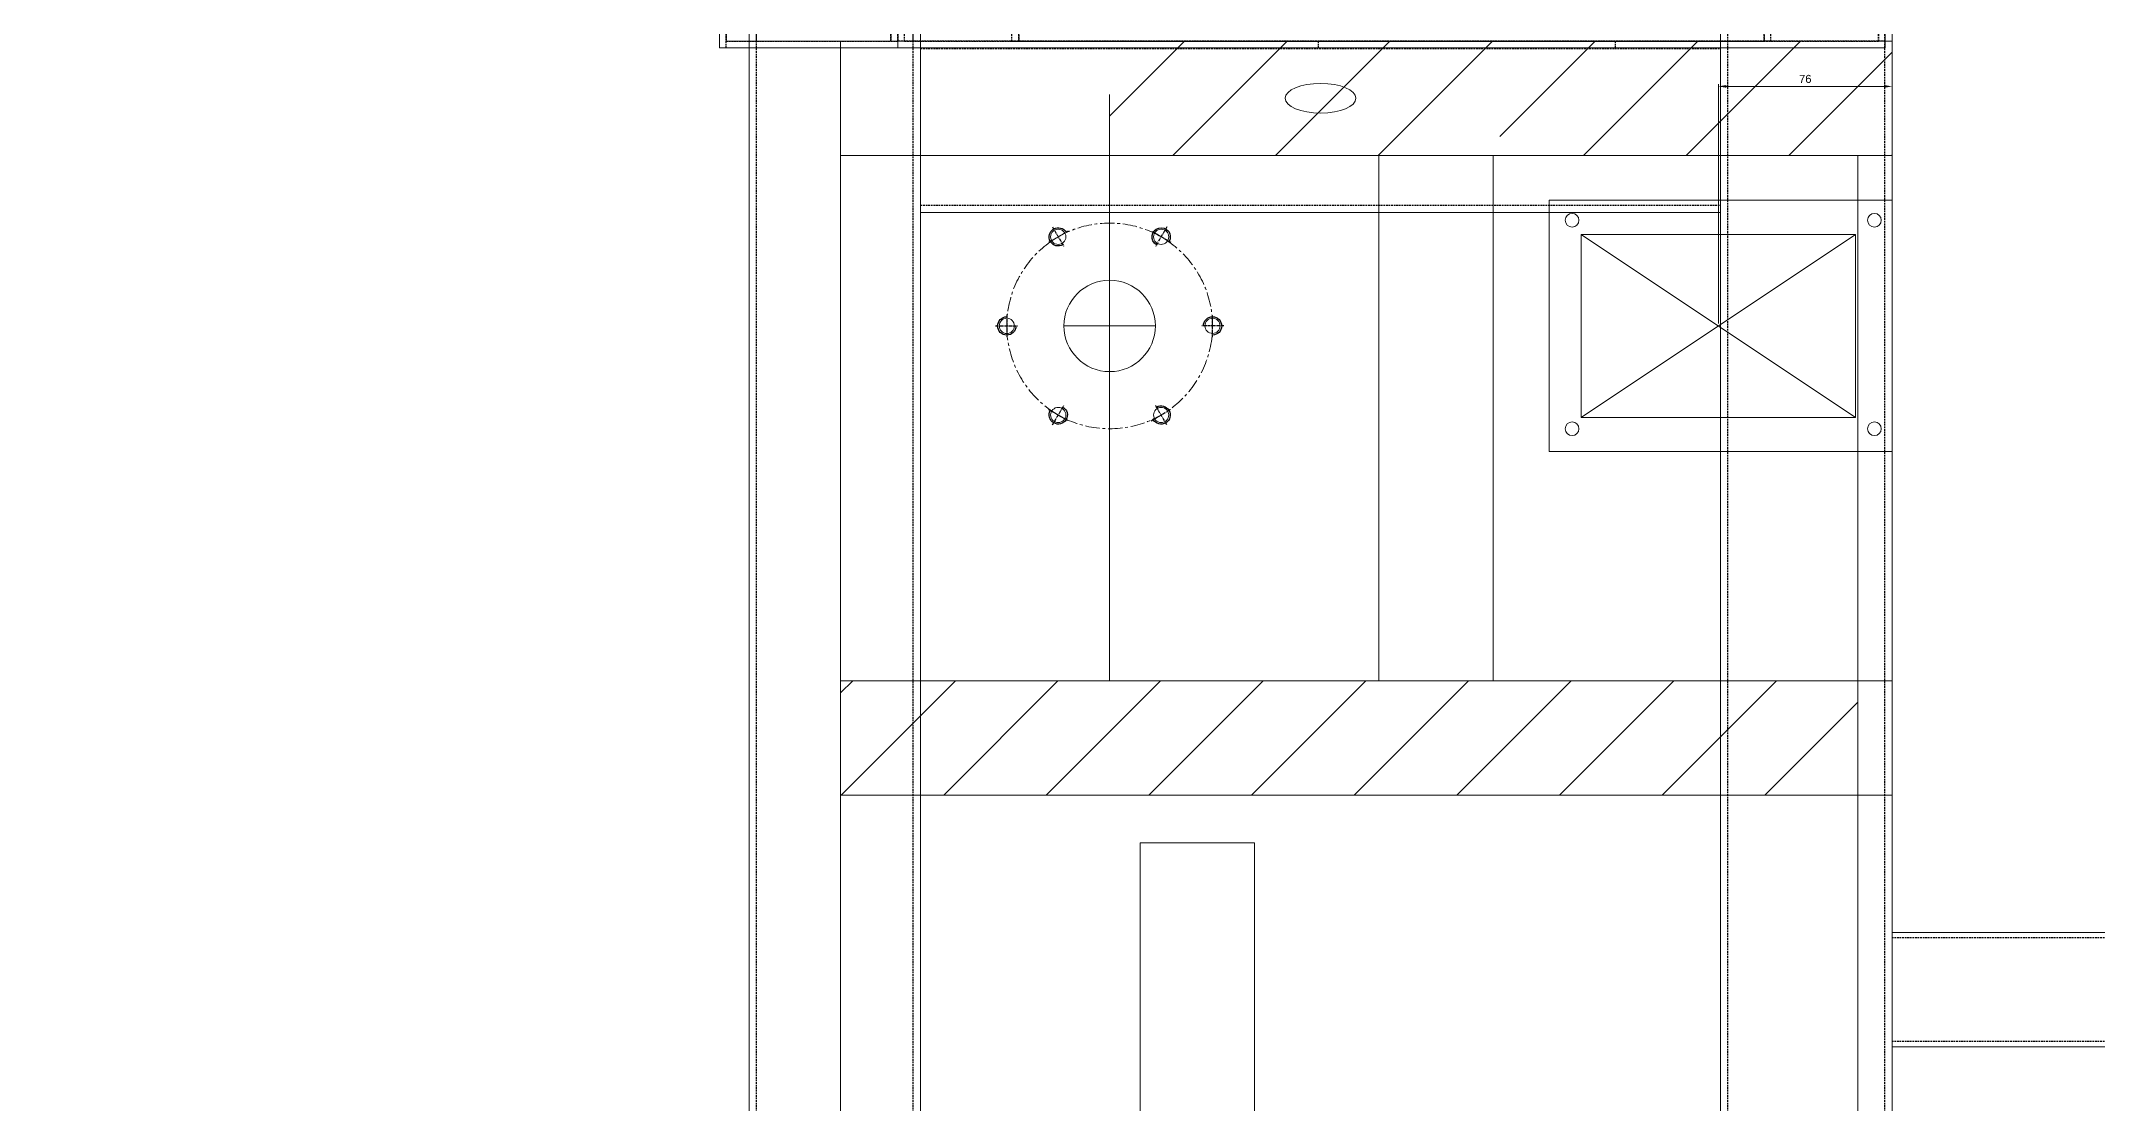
# Model space of a CAD drawing. Header units: millimetres. Extents: x -32759 to 129432, y 390 to 54305.
# Drawn here: x 31433 to 32333, y 23827 to 24292 of the extents above; entities that cross this region are included whole.
import ezdxf

# ---------------------------------------------------------------- set-up
doc = ezdxf.new("R2010")
doc.units = ezdxf.units.MM
for name, pattern in [('CENTER', [2, 1.25, -0.25, 0.25, -0.25]), ('DASHED2', [0.375, 0.25, -0.125]), ('HIDDEN', [0.375, 0.25, -0.125])]:
    doc.linetypes.add(name, pattern=pattern)
doc.layers.add('_BODY', color=7, linetype='Continuous', lineweight=13)
for name, color, linetype in [('CL', 1, 'CENTER'), ('FL', 3, 'Continuous'), ('HL', 2, 'HIDDEN')]:
    doc.layers.add(name, color=color, linetype=linetype)
doc.styles.get("Standard").update_dxf_attribs({"font": 'arial.ttf'})
doc.dimstyles.new('AM_ISO$0', dxfattribs={"dimtxt": 3.5, "dimasz": 3.5, "dimexe": 1, "dimexo": 1, "dimgap": 1.5, "dimtad": 1, "dimdsep": 46, "dimtxsty": 'Standard', "dimcen": 0, "dimclrd": 256, "dimclre": 256, "dimclrt": 2, "dimadec": 0, "dimazin": 2, "dimtp": 0.1, "dimtm": 0.1, "dimtfac": 0.71, "dimtdec": 3, "dimtmove": 0, "dimatfit": 3, "dimfxl": 1, "dimlwd": -1, "dimlwe": -1, "dimarcsym": 1})

# ---------------------------------------------------------------- blocks, each defined once
blk = doc.blocks.new('78E4TWT')
at = {"ltscale": 0.5}
for p, q in [((199299.89, 17897.84), (196019.89, 17897.84)), ((196019.89, 17822.84), (199299.89, 17822.84))]:
    blk.add_line(p, q, dxfattribs=at)
at = {"layer": 'HL', "ltscale": 3}
for p, q in [((196019.89, 17894.64), (199299.89, 17894.64)), ((196019.89, 17826.04), (199299.89, 17826.04))]:
    blk.add_line(p, q, dxfattribs=at)
blk = doc.blocks.new('TYWERWRW')
at = {"ltscale": 0.5}
for p, q in [((197229.89, 17897.84), (196019.89, 17897.84)), ((197229.89, 17897.84), (197229.89, 17822.84)), ((196019.89, 17822.84), (197229.89, 17822.84))]:
    blk.add_line(p, q, dxfattribs=at)
at = {"layer": 'HL', "ltscale": 3}
for p, q in [((196019.89, 17894.64), (197229.89, 17894.64)), ((196019.89, 17826.04), (197229.89, 17826.04))]:
    blk.add_line(p, q, dxfattribs=at)
blk = doc.blocks.new('6WQ3')
at = {"ltscale": 0.5}
for p, q in [((212671.53, 14888.67), (212271.53, 14888.67)), ((212271.53, 14888.67), (212271.53, 14838.67)), ((212671.53, 14888.67), (212671.53, 14838.67)), ((212271.53, 14838.67), (212671.53, 14838.67))]:
    blk.add_line(p, q, dxfattribs=at)
at = {"layer": 'HL', "ltscale": 3}
for p, q in [((212271.53, 14886.37), (212671.53, 14886.37)), ((212271.53, 14840.97), (212671.53, 14840.97))]:
    blk.add_line(p, q, dxfattribs=at)
blk = doc.blocks.new('78544')
at = {"rotation": 270}
blk.add_blockref('6WQ3', (175545.64, 235240.59), dxfattribs=at)
for name, p in [('TYWERWRW', (-6405.58, 4671.21)), ('78E4TWT', (-6405.58, 4246.21))]:
    blk.add_blockref(name, p)
blk = doc.blocks.new('ityio')
at = {"ltscale": 0.5}
for p, q in [((202295.39, 29027.31), (201945.39, 29027.31)), ((201945.39, 29027.31), (201945.39, 28952.31)), ((202295.39, 29027.31), (202295.39, 28952.31)), ((201945.39, 28952.31), (202295.39, 28952.31))]:
    blk.add_line(p, q, dxfattribs=at)
at = {"layer": 'HL', "ltscale": 3}
for p, q in [((201945.39, 29024.11), (202295.39, 29024.11)), ((201945.39, 28955.51), (202295.39, 28955.51))]:
    blk.add_line(p, q, dxfattribs=at)
blk = doc.blocks.new('453RR')
for p in [(2234.37, 1662.6), (2234.37, 1237.6)]:
    blk.add_blockref('TYWERWRW', p)
at = {"color": 0, "xscale": -1, "rotation": 270}
blk.add_blockref('ityio', (170436.95, -182809.95), dxfattribs=at)
blk = doc.blocks.new('6uww4')
at = {"ltscale": 0.5}
for p, q in [((206573.26, 17875.64), (205958.26, 17875.64)), ((205958.26, 17875.64), (205958.26, 17800.64)), ((206573.26, 17875.64), (206573.26, 17800.64)), ((205958.26, 17800.64), (206573.26, 17800.64))]:
    blk.add_line(p, q, dxfattribs=at)
at = {"layer": 'HL', "ltscale": 3}
for p, q in [((205958.26, 17872.44), (206573.26, 17872.44)), ((205958.26, 17803.84), (206573.26, 17803.84))]:
    blk.add_line(p, q, dxfattribs=at)
blk = doc.blocks.new('R6WRWT')
at = {"ltscale": 0.5}
for p, q in [((208028.26, 17762.34), (205958.26, 17762.34)), ((205958.26, 17762.34), (205958.26, 17687.34)), ((205958.26, 17687.34), (208028.26, 17687.34))]:
    blk.add_line(p, q, dxfattribs=at)
at = {"layer": 'HL', "ltscale": 3}
for p, q in [((205958.26, 17759.14), (208028.26, 17759.14)), ((205958.26, 17690.54), (208028.26, 17690.54))]:
    blk.add_line(p, q, dxfattribs=at)
blk = doc.blocks.new('567W55')
at = {"ltscale": 0.5}
for p, q in [((192913.82, 19729.46), (192913.82, 19219.46)), ((193528.82, 19729.46), (192913.82, 19729.46)), ((192913.82, 19219.46), (194983.82, 19219.46))]:
    blk.add_line(p, q, dxfattribs=at)
blk = doc.blocks.new('574534')
for name, p in [('567W55', (0, 0)), ('6uww4', (-13044.44, 1853.82)), ('R6WRWT', (-13044.44, 1542.12))]:
    blk.add_blockref(name, p)
blk = doc.blocks.new('SDFGSDFGS')
at = {"color": 3}
blk.add_circle((338268.55, -35001.88), 3.32, dxfattribs=at)
at = {"layer": 'CL', "color": 1}
for p, q in [((338268.55, -34996.88), (338268.55, -35006.88)), ((338263.55, -35001.88), (338273.55, -35001.88))]:
    blk.add_line(p, q, dxfattribs=at)
at = {"layer": 'FL', "color": 1}
blk.add_arc((338268.55, -35001.88), 4, 270, 180, dxfattribs=at)
blk = doc.blocks.new('t7rtrs')
at = {"color": 0}
for p, q in [((226166.79, 12166.5), (227366.79, 12166.5)), ((227036.88, 11706.5), (227036.88, 12166.5)), ((227187.18, 12016.5), (227187.18, 12166.5)), ((227297.18, 12166.5), (227187.18, 12166.5)), ((227297.18, 12016.5), (227297.18, 12166.5)), ((227316.79, 11706.5), (227316.79, 12166.5)), ((227366.79, 11666.5), (227366.79, 12166.5)), ((227297.18, 12016.5), (227187.18, 12016.5)), ((226166.79, 11706.5), (227366.79, 11706.5)), ((226166.79, 11666.5), (227366.79, 11666.5))]:
    blk.add_line(p, q, dxfattribs=at)
for p, q in [((227086.88, 11706.5), (227086.88, 12166.5)), ((227316.79, 12166.23), (227317.06, 12166.5)), ((227316.79, 12121.33), (227361.96, 12166.5)), ((227316.79, 12151.5), (226216.79, 12151.5)), ((227036.88, 12110.82), (227077.55, 12151.5)), ((227316.79, 12076.43), (227366.79, 12126.43)), ((227036.88, 12065.92), (227086.88, 12115.92)), ((227316.79, 12031.53), (227366.79, 12081.53)), ((227036.88, 12021.02), (227086.88, 12071.02)), ((227325.02, 11994.85), (227366.79, 12036.62)), ((227036.88, 11976.12), (227086.88, 12026.12)), ((227316.79, 11992.03), (227086.88, 11992.03)), ((227316.79, 11941.72), (227366.79, 11991.72)), ((227036.88, 11931.22), (227086.88, 11981.22)), ((227316.79, 11941.95), (227086.88, 11941.95)), ((227316.79, 11896.82), (227366.79, 11946.82)), ((227036.88, 11886.31), (227086.88, 11936.31)), ((227316.79, 11851.92), (227366.79, 11901.92)), ((227036.88, 11841.41), (227086.88, 11891.41)), ((227334, 11824.22), (227366.79, 11857.02)), ((227036.88, 11796.51), (227086.88, 11846.51)), ((227036.88, 11751.61), (227086.88, 11801.61)), ((227036.88, 11706.71), (227086.88, 11756.71)), ((227081.57, 11706.5), (227086.88, 11711.81))]:
    blk.add_line(p, q)
at = {"linetype": 'DASHED2'}
blk.add_line((227316.79, 12166.5), (227316.79, 12151.5), dxfattribs=at)
at = {"color": 1}
for p, q in [((227202.18, 12030.5), (227202.18, 12150.5)), ((227282.18, 12150.5), (227202.18, 12150.5)), ((227202.18, 12150.5), (227282.18, 12030.5)), ((227202.18, 12030.5), (227282.18, 12150.5)), ((227282.18, 12030.5), (227282.18, 12150.5)), ((227282.18, 12030.5), (227202.18, 12030.5)), ((227242.18, 11804.22), (227242.18, 11844.22)), ((227086.88, 11824.22), (227343.42, 11824.22)), ((227222.18, 11824.22), (227262.18, 11824.22))]:
    blk.add_line(p, q, dxfattribs=at)
blk.add_lwpolyline([(227086.88, 11941.95), (227316.79, 11941.95), (227316.79, 11706.5), (227086.88, 11706.5)], close=True, dxfattribs=at)
at = {"color": 0}
blk.add_lwpolyline([(226516.2, 11887.61), (227015.97, 11887.61), (227015.97, 11837.54), (226516.2, 11837.54)], close=True, dxfattribs=at)
for centre, radius in [((227197.18, 12158.72), 3), ((227288.42, 12158.72), 3), ((227197.18, 12026.5), 3), ((227288.42, 12026.5), 3), ((227242.18, 11824.22), 20)]:
    blk.add_circle(centre, radius)
at = {"color": 1, "linetype": 'CENTER', "ltscale": 5}
blk.add_circle((227242.18, 11824.22), 45, dxfattribs=at)
blk.add_ellipse((227341.79, 11916.5), major_axis=(0, 15.46), ratio=0.41936)
at = {"color": 3}
blk.add_blockref('SDFGSDFGS', (-111026.36, 46871.1), dxfattribs=at)
for p, rotation in [((27756.42, -263601.49), 59.99999999999949), ((88459.4, 322296.82), 300.0000000000005), ((366024.97, -298648.37), 120.0000000000005), ((426727.94, 287249.94), 239.9999999999995), ((565510.73, -23222.66), 180)]:
    blk.add_blockref('SDFGSDFGS', p, dxfattribs=dict(at, rotation=rotation))
blk = doc.blocks.new('*D1470')
at = {"linetype": 'ByBlock', "ltscale": 0.5, "transparency": 16777216}
for p, q in [((280510.91, 136888.26), (280510.91, 136993.06)), ((280514.41, 136992.06), (280583.41, 136992.06)), ((280586.91, 136978.08), (280586.91, 136993.06))]:
    blk.add_line(p, q, dxfattribs=at)
at = {"ltscale": 0.5, "transparency": 16777216}
for points in [[(280514.41, 136992.65), (280514.41, 136991.48), (280510.91, 136992.06)], [(280583.41, 136992.65), (280583.41, 136991.48), (280586.91, 136992.06)]]:
    blk.add_solid(points, dxfattribs=at)
at = {"layer": 'Defpoints', "color": 0, "ltscale": 0.5, "transparency": 16777216}
for p in [(280586.91, 136992.06), (280586.91, 136977.08), (280510.91, 136887.26)]:
    blk.add_point(p, dxfattribs=at)
at = {"color": 2, "ltscale": 0.5, "transparency": 16777216, "insert": (280548.91, 136995.31), "char_height": 3.5, "attachment_point": 5}
blk.add_mtext('76', dxfattribs=at)
blk = doc.blocks.new('y4ee')
at = {"ltscale": 0.5}
blk.add_circle((159827.27, 26534.39), 2.07, dxfattribs=at)
at = {"color": 1, "ltscale": 0.5}
blk.add_arc((159827.27, 26534.39), 2.5, 270, 180, dxfattribs=at)
at = {"layer": 'CL', "ltscale": 0.5}
for p, q in [((159823.77, 26534.39), (159830.77, 26534.39)), ((159827.27, 26537.89), (159827.27, 26530.89))]:
    blk.add_line(p, q, dxfattribs=at)
blk = doc.blocks.new('65wrew')
at = {"ltscale": 0.5}
for p, q in [((156128.23, 35975.95), (156128.23, 36053.95)), ((156560.23, 36053.95), (156128.23, 36053.95)), ((156560.23, 35975.95), (156560.23, 36053.95)), ((156239.23, 36035.95), (156169.23, 36035.95)), ((156519.23, 36035.95), (156399.23, 36035.95)), ((156154.23, 36010.95), (156154.23, 36020.95)), ((156254.23, 36010.95), (156254.23, 36020.95)), ((156384.23, 36010.95), (156384.23, 36020.95)), ((156534.23, 36010.95), (156534.23, 36020.95)), ((156169.23, 35995.95), (156239.23, 35995.95)), ((156399.23, 35995.95), (156519.23, 35995.95)), ((156128.23, 35975.95), (156560.23, 35975.95))]:
    blk.add_line(p, q, dxfattribs=at)
for centre, start, end in [((156169.23, 36020.95), 90, 180), ((156239.23, 36020.95), 0, 90), ((156399.23, 36020.95), 90, 180), ((156519.23, 36020.95), 0, 90), ((156169.23, 36010.95), 180, 270), ((156239.23, 36010.95), 270, 0), ((156399.23, 36010.95), 180, 270), ((156519.23, 36010.95), 270, 0)]:
    blk.add_arc(centre, 15, start, end, dxfattribs=at)
at = {"layer": 'HL', "ltscale": 3}
for p, q in [((156131.23, 35978.95), (156131.23, 36053.95)), ((156557.23, 35978.95), (156557.23, 36053.95)), ((156560.23, 36039.95), (156557.23, 36039.95)), ((156128.23, 36028.95), (156131.23, 36028.95)), ((156557.23, 36028.95), (156560.23, 36028.95)), ((156560.23, 35989.95), (156557.23, 35989.95)), ((156128.23, 35978.95), (156560.23, 35978.95)), ((156246.23, 35975.95), (156246.23, 35978.95)), ((156376.23, 35978.95), (156376.23, 35975.95))]:
    blk.add_line(p, q, dxfattribs=at)
at = {"color": 6}
for p in [(-3443.04, 9501.56), (-3293.04, 9501.56), (-3443.04, 9461.56), (-3293.04, 9461.56)]:
    blk.add_blockref('y4ee', p, dxfattribs=at)
blk = doc.blocks.new('r6wrqr')
at = {"layer": 'HL', "ltscale": 3}
for p, q in [((156572.749708, 34028.609591), (156572.749708, 34031.609591)), ((156572.749708, 34031.609591), (156622.749708, 34031.609591)), ((156572.749708, 34028.609591), (156619.749708, 34028.609591)), ((156619.749708, 33981.609591), (156619.749708, 34028.609591)), ((156622.749708, 33981.609591), (156622.749708, 34031.609591)), ((156619.749708, 33981.609591), (156622.749708, 33981.609591))]:
    blk.add_line(p, q, dxfattribs=at)
blk = doc.blocks.new('r6uwtwt')
at = {"layer": 'HL', "ltscale": 3}
for p, q in [((156181.23, 34121.49), (156181.23, 34071.49)), ((156507.23, 34121.49), (156181.23, 34121.49)), ((156507.23, 34118.49), (156181.23, 34118.49)), ((156507.23, 34121.49), (156507.23, 34071.49)), ((156507.23, 34071.49), (156181.23, 34071.49))]:
    blk.add_line(p, q, dxfattribs=at)
blk = doc.blocks.new('643466')
at = {"layer": 'HL', "ltscale": 3}
for p, q in [((154620.16, 34196.27), (154194.16, 34196.27)), ((154194.16, 34196.27), (154194.16, 34121.27)), ((154620.16, 34193.27), (154194.16, 34193.27)), ((154620.16, 34121.27), (154620.16, 34196.27)), ((154620.16, 34121.27), (154194.16, 34121.27))]:
    blk.add_line(p, q, dxfattribs=at)
blk = doc.blocks.new('5tuw4t')
for name, p in [('65wrew', (-542.4, 0)), ('643466', (1394.67, 1857.68)), ('r6wrqr', (-983.92, 1997.34)), ('r6uwtwt', (-542.4, 1907.46))]:
    blk.add_blockref(name, p)
at = {"xscale": -1}
blk.add_blockref('r6wrqr', (312587.58, 1997.34), dxfattribs=at)
blk = doc.blocks.new('345w4w4')
at = {"layer": 'HL', "ltscale": 3}
for p, q in [((160426.93, 30996.26), (160426.93, 31071.26)), ((160488.93, 31071.26), (160426.93, 31071.26)), ((160488.93, 31068.26), (160429.93, 31068.26)), ((160429.93, 30996.26), (160429.93, 31068.26)), ((160488.93, 31068.26), (160488.93, 31071.26)), ((160429.93, 30996.26), (160426.93, 30996.26))]:
    blk.add_line(p, q, dxfattribs=at)
blk = doc.blocks.new('t7uyryry')
at = {"ltscale": 0.5}
for p, q in [((157185.46, 31172.74), (157185.46, 31250.74)), ((159261.46, 31250.74), (157185.46, 31250.74)), ((157185.46, 31172.74), (159261.46, 31172.74))]:
    blk.add_line(p, q, dxfattribs=at)
at = {"layer": 'HL', "ltscale": 3}
for p, q in [((157188.46, 31175.74), (157188.46, 31250.74)), ((157185.46, 31175.74), (159261.46, 31175.74))]:
    blk.add_line(p, q, dxfattribs=at)
blk = doc.blocks.new('rturtey')
at = {"layer": 'HL', "ltscale": 3}
for p, q in [((154742.23, 25066.89), (154742.23, 25141.89)), ((156812.23, 25141.89), (154742.23, 25141.89)), ((156812.23, 25138.89), (154742.23, 25138.89)), ((156812.23, 25066.89), (154742.23, 25066.89))]:
    blk.add_line(p, q, dxfattribs=at)
blk = doc.blocks.new('56wer')
for name, p in [('rturtey', (0, 4455.79)), ('t7uyryry', (-2446.23, -1653.07))]:
    blk.add_blockref(name, p)
at = {"xscale": -1}
blk.add_blockref('345w4w4', (315231.16, -1473.58), dxfattribs=at)
blk = doc.blocks.new('5uwerwt')
at = {"rotation": 270}
blk.add_blockref('5tuw4t', (118763.29, 188118.31), dxfattribs=at)
blk.add_blockref('56wer', (0, 2502.8))
blk = doc.blocks.new('*D660')
at = {"linetype": 'ByBlock', "ltscale": 0.5, "transparency": 16777216}
for p, q in [((208653.43, 29756.32), (208653.43, 29759.37)), ((208656.93, 29758.37), (208744.93, 29758.37)), ((208748.43, 29758.04), (208748.43, 29757.37))]:
    blk.add_line(p, q, dxfattribs=at)
at = {"ltscale": 0.5, "transparency": 16777216}
for points in [[(208656.93, 29758.96), (208656.93, 29757.79), (208653.43, 29758.37)], [(208744.93, 29758.96), (208744.93, 29757.79), (208748.43, 29758.37)]]:
    blk.add_solid(points, dxfattribs=at)
at = {"layer": 'Defpoints', "color": 0, "ltscale": 0.5, "transparency": 16777216}
for p in [(208653.43, 29755.32), (208748.43, 29759.04), (208748.43, 29758.37)]:
    blk.add_point(p, dxfattribs=at)
at = {"color": 2, "ltscale": 0.5, "transparency": 16777216, "insert": (208700.93, 29761.62), "char_height": 3.5, "attachment_point": 5, "bg_fill": 3, "box_fill_scale": 1.1, "bg_fill_color": 256, "bg_fill_true_color": 13158600, "bg_fill_transparency": 7062}
blk.add_mtext('95', dxfattribs=at)
blk = doc.blocks.new('*D661')
at = {"linetype": 'ByBlock', "ltscale": 0.5, "transparency": 16777216}
for p, q in [((208748.43, 29761.86), (208748.43, 29762.94)), ((208751.93, 29761.94), (208839.93, 29761.94)), ((208843.43, 29761.86), (208843.43, 29762.94))]:
    blk.add_line(p, q, dxfattribs=at)
at = {"ltscale": 0.5, "transparency": 16777216}
for points in [[(208751.93, 29762.53), (208751.93, 29761.36), (208748.43, 29761.94)], [(208839.93, 29762.53), (208839.93, 29761.36), (208843.43, 29761.94)]]:
    blk.add_solid(points, dxfattribs=at)
at = {"layer": 'Defpoints', "color": 0, "ltscale": 0.5, "transparency": 16777216}
for p in [(208843.43, 29761.94), (208748.43, 29760.86), (208843.43, 29760.86)]:
    blk.add_point(p, dxfattribs=at)
at = {"color": 2, "ltscale": 0.5, "transparency": 16777216, "insert": (208795.93, 29765.19), "char_height": 3.5, "attachment_point": 5, "bg_fill": 3, "box_fill_scale": 1.1, "bg_fill_color": 256, "bg_fill_true_color": 13158600, "bg_fill_transparency": 6077}
blk.add_mtext('95', dxfattribs=at)
blk = doc.blocks.new('*D755')
at = {"linetype": 'ByBlock', "ltscale": 0.5, "transparency": 16777216}
for p, q in [((208749.29, 29680.76), (208749.29, 29684.26)), ((208761.43, 29677.26), (208748.29, 29677.26)), ((208749.29, 29670.26), (208749.29, 29677.26)), ((208819.93, 29670.26), (208748.29, 29670.26)), ((208749.29, 29666.76), (208749.29, 29663.26))]:
    blk.add_line(p, q, dxfattribs=at)
at = {"ltscale": 0.5, "transparency": 16777216}
for points in [[(208748.7, 29680.76), (208749.87, 29680.76), (208749.29, 29677.26)], [(208748.7, 29666.76), (208749.87, 29666.76), (208749.29, 29670.26)]]:
    blk.add_solid(points, dxfattribs=at)
at = {"layer": 'Defpoints', "color": 0, "ltscale": 0.5, "transparency": 16777216}
for p in [(208762.43, 29677.26), (208820.93, 29670.26)]:
    blk.add_point(p, dxfattribs=at)
at = {"color": 2, "ltscale": 0.5, "transparency": 16777216, "insert": (208746.04, 29673.76), "char_height": 3.5, "attachment_point": 5, "rotation": 90, "bg_fill": 3, "box_fill_scale": 1.1, "bg_fill_color": 256, "bg_fill_true_color": 13158600, "bg_fill_transparency": 2672}
blk.add_mtext('7', dxfattribs=at)
at = {"layer": 'Defpoints', "color": 0, "ltscale": 0.5, "transparency": 16777216}
blk.add_point((208749.29, 29677.26), dxfattribs=at)
blk = doc.blocks.new('*D1347')
at = {"linetype": 'ByBlock', "ltscale": 0.5, "transparency": 16777216}
for p, q in [((97795.9, 10985.17), (97795.9, 11000.15)), ((97868.4, 10999.15), (97799.4, 10999.15)), ((97871.9, 10895.35), (97871.9, 11000.15))]:
    blk.add_line(p, q, dxfattribs=at)
at = {"ltscale": 0.5, "transparency": 16777216}
for points in [[(97799.4, 10998.57), (97799.4, 10999.73), (97795.9, 10999.15)], [(97868.4, 10998.57), (97868.4, 10999.73), (97871.9, 10999.15)]]:
    blk.add_solid(points, dxfattribs=at)
at = {"layer": 'Defpoints', "color": 0, "ltscale": 0.5, "transparency": 16777216}
for p in [(97795.9, 10999.15), (97795.9, 10984.17), (97871.9, 10894.35)]:
    blk.add_point(p, dxfattribs=at)
at = {"color": 2, "ltscale": 0.5, "transparency": 16777216, "insert": (97833.9, 10995.86), "char_height": 3.5, "attachment_point": 5, "rotation": 180}
blk.add_mtext('76', dxfattribs=at)
blk = doc.blocks.new('sdfgsdfgcxvxbxcv')
at = {"xscale": -1, "rotation": 270}
for name, p in [('5uwerwt', (248051.426, -17730.36)), ('574534', (260857.444, -55901.946)), ('78544', (258017.854, -53812.435)), ('453RR', (261026.464, -62452.383))]:
    blk.add_blockref(name, p, dxfattribs=at)
at = {"color": 0, "xscale": -1, "rotation": 270}
blk.add_blockref('t7rtrs', (268420.411, -90354.92), dxfattribs=at)
at = {"ltscale": 0.5}
dim = blk.add_linear_dim(base=(280586.906, 136992.063), p1=(280510.906, 136887.263), p2=(280586.906, 136977.084), dimstyle='AM_ISO$0', dxfattribs=at)
dim.commit()
dim.dimension.update_dxf_attribs({"geometry": '*D1470', "text_midpoint": (280548.906, 136995.313)})
blk = doc.blocks.new('utoiol')
at = {"ltscale": 0.5}
dim = blk.add_linear_dim(base=(208748.427, 29758.373), p1=(208653.427, 29755.315), p2=(208748.427, 29759.037), dimstyle='AM_ISO$0', override={"dimtfill": 1}, dxfattribs=at)
dim.commit()
dim.dimension.update_dxf_attribs({"geometry": '*D660', "text_midpoint": (208700.927, 29761.623)})
dim = blk.add_linear_dim(base=(208749.286, 29677.257), p1=(208820.927, 29670.257), p2=(208762.427, 29677.257), angle=90, dimstyle='AM_ISO$0', override={"dimfxl": 8, "dimtfill": 1}, dxfattribs=at)
dim.commit()
dim.dimension.update_dxf_attribs({"geometry": '*D755', "text_midpoint": (208746.036, 29673.757)})
dim = blk.add_linear_dim(base=(208843.427, 29761.943), p1=(208748.427, 29760.861), p2=(208843.427, 29760.861), dimstyle='AM_ISO$0', override={"dimtfill": 1}, dxfattribs=at)
dim.commit()
dim.dimension.update_dxf_attribs({"geometry": '*D661', "text_midpoint": (208795.927, 29765.193)})
blk = doc.blocks.new('y8e5ey')
at = {"rotation": 90}
blk.add_blockref('utoiol', (127047.152, -197344.467), dxfattribs=at)
at = {"ltscale": 0.5}
dim = blk.add_linear_dim(base=(97795.895, 10999.148), p1=(97871.895, 10894.349), p2=(97795.895, 10984.17), angle=180, dimstyle='AM_ISO$0', dxfattribs=at)
dim.commit()
dim.dimension.update_dxf_attribs({"geometry": '*D1347', "text_midpoint": (97833.895, 10995.861)})
blk = doc.blocks.new('2')
at = {"color": 6, "xscale": -1}
blk.add_blockref('y8e5ey', (121155.752, -6800.077), dxfattribs=at)
blk = doc.blocks.new('sdfgcxvbcbxcvbxc')
blk.add_blockref('2', (292948.326, 132792.991))
blk = doc.blocks.new('dfsgxcvbxcbxcvbxcbv')
at = {"xscale": -1, "rotation": 270}
for p in [(323460.625, -71885.209), (335920.625, -71885.209)]:
    blk.add_blockref('utoiol', p, dxfattribs=at)
blk.add_blockref('2', (329352.025, 132259.335))

msp = doc.modelspace()

# ---------------------------------------------------------------- block references
at = {"layer": '_BODY'}
for name in ['sdfgcxvbcbxcvbxc', 'sdfgsdfgcxvxbxcv', 'dfsgxcvbxcbxcvbxcbv']:
    msp.add_blockref(name, (-248343.91, -112719.97), dxfattribs=at)

doc.saveas('drawing.dxf')
